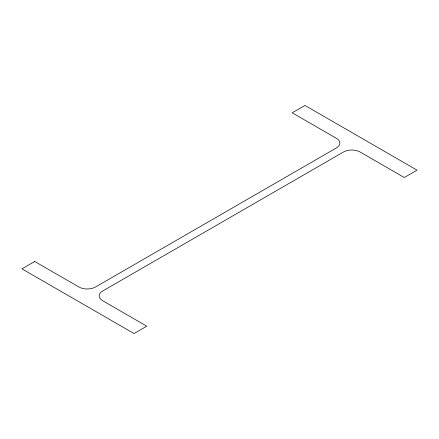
<?xml version="1.0" encoding="UTF-8"?>
<svg xmlns="http://www.w3.org/2000/svg" width="439" height="439" viewBox="0 0 439 439"><rect width="100%" height="100%" fill="white"/><g stroke="black" fill="none" stroke-linecap="round" stroke-linejoin="round"><path stroke-width="0.66" d="M34.703 261.479L21.95 268.844L134.038 333.552L146.791 326.188L102.589 300.671A11.76 6.788 0 0 1 102.589 291.068L343.457 152.004A11.76 6.788 0 0 1 360.09 152.004L404.297 177.521L417.05 170.156L304.962 105.448L292.209 112.812L336.411 138.329A11.76 6.788 0 0 1 336.411 147.932L95.543 286.996A11.76 6.788 0 0 1 78.91 286.996L34.703 261.479"/></g></svg>
